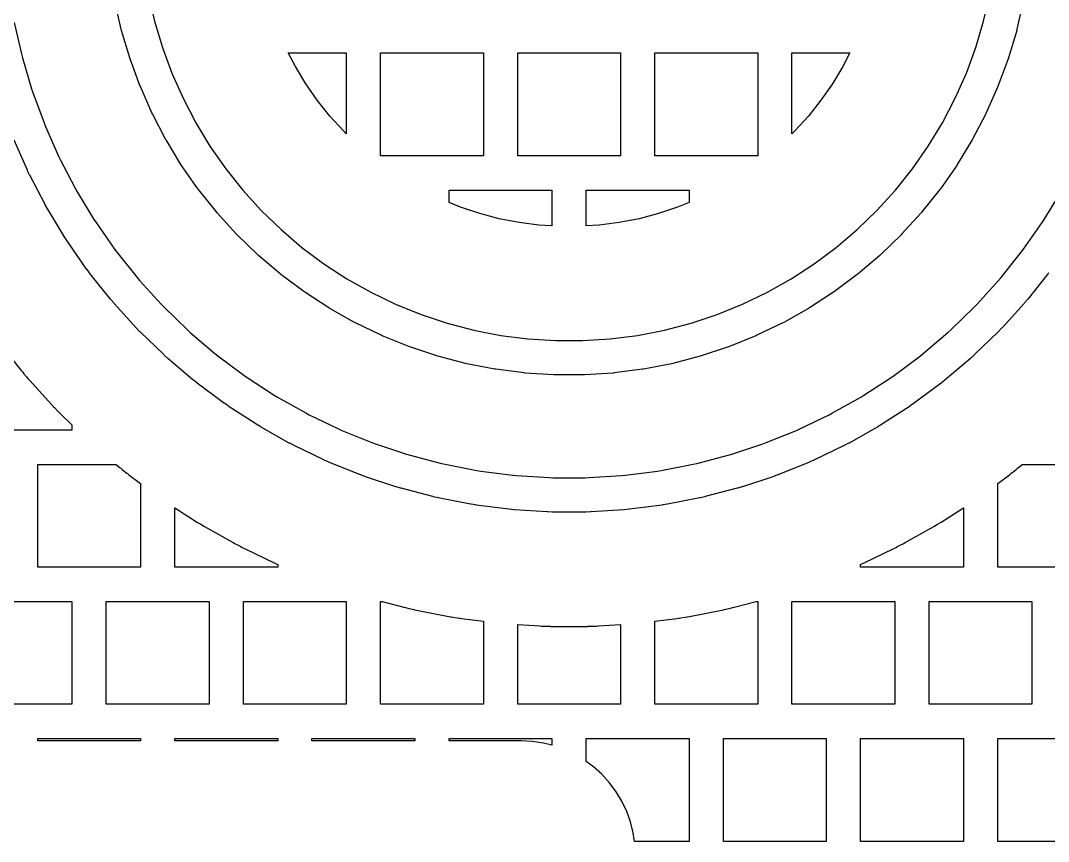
# Model space of a CAD drawing. Header units: metres. Extents: x 32 to 1978, y 32 to 1968.
# Drawn here: x 1010 to 1159.9, y 272.5 to 392.2 of the extents above; entities that cross this region are included whole.
import ezdxf

# ---------------------------------------------------------------- set-up
doc = ezdxf.new("R2010")
doc.units = ezdxf.units.M

msp = doc.modelspace()

# ---------------------------------------------------------------- linework, layer by layer
for points in [[(1028.66, 396.05), (1029.55, 392.15), (1030.69, 388.31), (1032.07, 384.55), (1033.7, 380.89), (1035.55, 377.33), (1037.62, 373.91), (1039.92, 370.62), (1042.41, 367.49), (1045.11, 364.52), (1047.99, 361.74), (1051.04, 359.14), (1054.25, 356.74), (1057.6, 354.56), (1061.09, 352.59), (1064.7, 350.86), (1068.42, 349.35), (1072.22, 348.09), (1076.09, 347.07), (1080.03, 346.31), (1084, 345.8), (1088, 345.54), (1092, 345.54), (1096, 345.8), (1099.97, 346.31), (1103.91, 347.07), (1107.78, 348.09), (1111.58, 349.35), (1115.3, 350.86), (1118.91, 352.59), (1122.4, 354.56), (1125.75, 356.74), (1128.96, 359.14), (1132.01, 361.74), (1134.89, 364.52), (1137.59, 367.49), (1140.08, 370.62), (1142.38, 373.91), (1144.45, 377.33), (1146.3, 380.89), (1147.93, 384.55), (1149.31, 388.31), (1150.45, 392.15), (1151.34, 396.05)], [(1156.23, 395.02), (1155.31, 390.96), (1155.27, 390.8), (1154.08, 386.81), (1154.03, 386.66), (1152.59, 382.75), (1152.53, 382.6), (1150.84, 378.79), (1150.77, 378.64), (1148.85, 374.95), (1148.77, 374.81), (1146.61, 371.25), (1146.52, 371.11), (1144.14, 367.7), (1144.04, 367.57), (1141.44, 364.31), (1141.34, 364.19), (1138.54, 361.1), (1138.43, 360.99), (1135.44, 358.09), (1135.32, 357.98), (1132.14, 355.28), (1132.02, 355.18), (1128.68, 352.69), (1128.55, 352.6), (1125.06, 350.32), (1124.92, 350.24), (1121.29, 348.2), (1121.15, 348.12), (1117.39, 346.32), (1117.25, 346.25), (1113.39, 344.69), (1113.23, 344.63), (1109.28, 343.32), (1109.13, 343.27), (1105.1, 342.22), (1104.94, 342.18), (1100.85, 341.38), (1100.69, 341.36), (1096.56, 340.83), (1096.4, 340.81), (1092.24, 340.54), (1092.08, 340.54), (1087.92, 340.54), (1087.76, 340.54), (1083.6, 340.81), (1083.44, 340.83), (1079.31, 341.36), (1079.15, 341.38), (1075.06, 342.18), (1074.9, 342.22), (1070.87, 343.27), (1070.72, 343.32), (1066.77, 344.63), (1066.61, 344.69), (1062.75, 346.25), (1062.61, 346.32), (1058.85, 348.12), (1058.71, 348.2), (1055.08, 350.24), (1054.94, 350.32), (1051.45, 352.6), (1051.32, 352.69), (1047.98, 355.18), (1047.86, 355.28), (1044.68, 357.98), (1044.56, 358.09), (1041.57, 360.99), (1041.46, 361.1), (1038.66, 364.19), (1038.56, 364.31), (1035.96, 367.57), (1035.86, 367.7), (1033.48, 371.11), (1033.39, 371.25), (1031.23, 374.81), (1031.15, 374.95), (1029.23, 378.64), (1029.16, 378.79), (1027.47, 382.6), (1027.41, 382.75), (1025.97, 386.66), (1025.92, 386.81), (1024.73, 390.8), (1024.69, 390.96), (1023.77, 395.02)], [(1009.08, 391.96), (1010.13, 387.35), (1010.27, 386.8), (1011.62, 382.27), (1011.8, 381.74), (1013.43, 377.3), (1013.64, 376.78), (1015.55, 372.46), (1015.8, 371.95), (1017.98, 367.76), (1018.26, 367.27), (1020.71, 363.23), (1021.02, 362.76), (1023.72, 358.88), (1024.06, 358.43), (1027, 354.74), (1027.37, 354.31), (1030.54, 350.81), (1030.93, 350.41), (1034.33, 347.12), (1034.75, 346.74), (1038.35, 343.68), (1038.78, 343.33), (1042.57, 340.5), (1043.03, 340.18), (1047, 337.6), (1047.48, 337.31), (1051.59, 334.99), (1052.09, 334.73), (1056.35, 332.68), (1056.86, 332.45), (1061.25, 330.68), (1061.77, 330.48), (1066.26, 328.99), (1066.8, 328.84), (1071.37, 327.64), (1071.92, 327.51), (1076.56, 326.61), (1077.11, 326.52), (1081.8, 325.91), (1082.36, 325.86), (1087.08, 325.56), (1087.64, 325.54), (1092.36, 325.54), (1092.92, 325.56), (1097.64, 325.86), (1098.2, 325.91), (1102.89, 326.52), (1103.44, 326.61), (1108.08, 327.51), (1108.63, 327.64), (1113.2, 328.84), (1113.74, 328.99), (1118.23, 330.48), (1118.75, 330.68), (1123.14, 332.45), (1123.65, 332.68), (1127.91, 334.73), (1128.41, 334.99), (1132.52, 337.31), (1133, 337.6), (1136.97, 340.18), (1137.43, 340.5), (1141.22, 343.33), (1141.65, 343.68), (1145.25, 346.74), (1145.67, 347.12), (1149.07, 350.41), (1149.46, 350.81), (1152.63, 354.31), (1153, 354.74), (1155.94, 358.43), (1156.28, 358.88), (1158.98, 362.76), (1159.29, 363.23), (1161.74, 367.27)], [(1049.04, 387.5), (1057.5, 387.5), (1057.5, 375.72), (1057.09, 376.12), (1055.11, 378.3), (1053.28, 380.6), (1051.6, 383), (1050.08, 385.52), (1049.04, 387.5), (1049.04, 387.5)], [(1062.5, 372.5), (1062.5, 387.5), (1077.5, 387.5), (1077.5, 372.5), (1062.5, 372.5), (1062.5, 372.5)], [(1082.5, 372.5), (1082.5, 387.5), (1097.5, 387.5), (1097.5, 372.5), (1082.5, 372.5), (1082.5, 372.5)], [(1102.5, 372.5), (1102.5, 387.5), (1117.5, 387.5), (1117.5, 372.5), (1102.5, 372.5), (1102.5, 372.5)], [(1122.5, 375.72), (1122.5, 387.5), (1130.96, 387.5), (1129.92, 385.52), (1128.4, 383), (1126.72, 380.6), (1124.89, 378.3), (1122.91, 376.12), (1122.5, 375.72), (1122.5, 375.72)], [(1159.93, 355.41), (1159.88, 355.35), (1156.88, 351.59), (1156.83, 351.53), (1156.41, 351.04), (1156.36, 350.98), (1153.13, 347.42), (1153.07, 347.36), (1152.63, 346.9), (1152.57, 346.84), (1149.12, 343.5), (1149.06, 343.44), (1148.59, 343.01), (1148.53, 342.96), (1144.86, 339.84), (1144.8, 339.79), (1144.3, 339.39), (1144.24, 339.34), (1140.39, 336.47), (1140.32, 336.42), (1139.79, 336.06), (1139.73, 336.01), (1135.7, 333.39), (1135.63, 333.35), (1135.08, 333.01), (1135.01, 332.97), (1130.82, 330.61), (1130.75, 330.58), (1130.19, 330.28), (1130.11, 330.24), (1125.78, 328.16), (1125.71, 328.12), (1125.12, 327.86), (1125.05, 327.83), (1120.59, 326.03), (1120.52, 326), (1119.92, 325.78), (1119.84, 325.75), (1115.28, 324.24), (1115.2, 324.21), (1114.59, 324.03), (1114.51, 324.01), (1109.86, 322.79), (1109.78, 322.77), (1109.16, 322.63), (1109.08, 322.61), (1104.36, 321.69), (1104.28, 321.68), (1103.65, 321.58), (1103.57, 321.56), (1098.8, 320.95), (1098.72, 320.94), (1098.08, 320.88), (1098, 320.87), (1093.2, 320.56), (1093.12, 320.56), (1092.48, 320.54), (1092.4, 320.54), (1087.6, 320.54), (1087.52, 320.54), (1086.88, 320.56), (1086.8, 320.56), (1082, 320.87), (1081.92, 320.88), (1081.28, 320.94), (1081.2, 320.95), (1076.43, 321.56), (1076.35, 321.58), (1075.72, 321.68), (1075.64, 321.69), (1070.92, 322.61), (1070.84, 322.63), (1070.22, 322.77), (1070.14, 322.79), (1065.49, 324.01), (1065.41, 324.03), (1064.8, 324.21), (1064.72, 324.24), (1060.16, 325.75), (1060.08, 325.78), (1059.48, 326), (1059.41, 326.03), (1054.95, 327.83), (1054.88, 327.86), (1054.29, 328.12), (1054.22, 328.16), (1049.89, 330.24), (1049.81, 330.28), (1049.25, 330.58), (1049.18, 330.61), (1044.99, 332.97), (1044.92, 333.01), (1044.37, 333.35), (1044.3, 333.39), (1040.27, 336.01), (1040.21, 336.06), (1039.68, 336.42), (1039.61, 336.47), (1035.76, 339.34), (1035.7, 339.39), (1035.2, 339.79), (1035.14, 339.84), (1031.47, 342.96), (1031.41, 343.01), (1030.94, 343.44), (1030.88, 343.5), (1027.43, 346.84), (1027.37, 346.9), (1026.93, 347.36), (1026.87, 347.42), (1023.64, 350.98), (1023.59, 351.04), (1023.17, 351.53), (1023.12, 351.59), (1020.12, 355.35), (1020.07, 355.41), (1019.69, 355.93), (1019.64, 355.99), (1016.89, 359.93), (1016.85, 360), (1016.5, 360.54), (1016.45, 360.6), (1013.96, 364.72), (1013.92, 364.79), (1013.61, 365.34), (1013.57, 365.41), (1011.34, 369.68), (1011.31, 369.75), (1011.03, 370.33), (1011, 370.4), (1009.05, 374.8)], [(1072.5, 365.68), (1072.5, 367.5), (1087.5, 367.5), (1087.5, 362.27), (1085.6, 362.39), (1082.69, 362.77), (1079.8, 363.33), (1076.96, 364.08), (1074.18, 365), (1072.5, 365.68), (1072.5, 365.68)], [(1092.5, 362.27), (1092.5, 367.5), (1107.5, 367.5), (1107.5, 365.68), (1105.82, 365), (1103.04, 364.08), (1100.2, 363.33), (1097.31, 362.77), (1094.4, 362.39), (1092.5, 362.27), (1092.5, 362.27)], [(1007.09, 344.96), (1010.09, 341.2), (1010.26, 340.99), (1010.31, 340.93), (1010.48, 340.72), (1010.89, 340.24), (1011.07, 340.03), (1011.12, 339.97), (1011.3, 339.77), (1014.53, 336.22), (1014.71, 336.02), (1014.77, 335.96), (1014.95, 335.77), (1015.4, 335.31), (1015.59, 335.12), (1015.64, 335.06), (1015.83, 334.87), (1017.5, 333.26), (1017.5, 332.5), (1002.5, 332.5)], [(1012.5, 312.5), (1012.5, 327.5), (1023.92, 327.5), (1024.33, 327.15), (1024.54, 326.98), (1024.6, 326.93), (1024.81, 326.76), (1025.31, 326.36), (1025.52, 326.2), (1025.58, 326.15), (1025.79, 325.99), (1027.5, 324.71), (1027.5, 312.5), (1012.5, 312.5), (1012.5, 312.5)], [(1012.5, 312.5), (1012.5, 327.5), (1023.92, 327.5), (1024.33, 327.15), (1024.54, 326.98), (1024.6, 326.93), (1024.81, 326.76), (1025.31, 326.36), (1025.52, 326.2), (1025.58, 326.15), (1025.79, 325.99), (1027.5, 324.71), (1027.5, 312.5), (1012.5, 312.5), (1012.5, 312.5)], [(1012.5, 312.5), (1012.5, 327.5), (1023.92, 327.5), (1024.33, 327.15), (1024.54, 326.98), (1024.6, 326.93), (1024.81, 326.76), (1025.31, 326.36), (1025.52, 326.2), (1025.58, 326.15), (1025.79, 325.99), (1027.5, 324.71), (1027.5, 312.5), (1012.5, 312.5), (1012.5, 312.5)], [(1012.5, 312.5), (1012.5, 327.5), (1023.92, 327.5), (1024.33, 327.15), (1024.54, 326.98), (1024.6, 326.93), (1024.81, 326.76), (1025.31, 326.36), (1025.52, 326.2), (1025.58, 326.15), (1025.79, 325.99), (1027.5, 324.71), (1027.5, 312.5), (1012.5, 312.5), (1012.5, 312.5)], [(1012.5, 312.5), (1012.5, 327.5), (1023.92, 327.5), (1024.33, 327.15), (1024.54, 326.98), (1024.6, 326.93), (1024.81, 326.76), (1025.31, 326.36), (1025.52, 326.2), (1025.58, 326.15), (1025.79, 325.99), (1027.5, 324.71), (1027.5, 312.5), (1012.5, 312.5), (1012.5, 312.5)], [(1012.5, 312.5), (1012.5, 327.5), (1023.92, 327.5), (1024.33, 327.15), (1024.54, 326.98), (1024.6, 326.93), (1024.81, 326.76), (1025.31, 326.36), (1025.52, 326.2), (1025.58, 326.15), (1025.79, 325.99), (1027.5, 324.71), (1027.5, 312.5), (1012.5, 312.5), (1012.5, 312.5)], [(1012.5, 312.5), (1012.5, 327.5), (1023.92, 327.5), (1024.33, 327.15), (1024.54, 326.98), (1024.6, 326.93), (1024.81, 326.76), (1025.31, 326.36), (1025.52, 326.2), (1025.58, 326.15), (1025.79, 325.99), (1027.5, 324.71), (1027.5, 312.5), (1012.5, 312.5), (1012.5, 312.5)], [(1012.5, 312.5), (1012.5, 327.5), (1023.92, 327.5), (1024.33, 327.15), (1024.54, 326.98), (1024.6, 326.93), (1024.81, 326.76), (1025.31, 326.36), (1025.52, 326.2), (1025.58, 326.15), (1025.79, 325.99), (1027.5, 324.71), (1027.5, 312.5), (1012.5, 312.5), (1012.5, 312.5)], [(1012.5, 312.5), (1012.5, 327.5), (1023.92, 327.5), (1024.33, 327.15), (1024.54, 326.98), (1024.6, 326.93), (1024.81, 326.76), (1025.31, 326.36), (1025.52, 326.2), (1025.58, 326.15), (1025.79, 325.99), (1027.5, 324.71), (1027.5, 312.5), (1012.5, 312.5), (1012.5, 312.5)], [(1012.5, 312.5), (1012.5, 327.5), (1023.92, 327.5), (1024.33, 327.15), (1024.54, 326.98), (1024.6, 326.93), (1024.81, 326.76), (1025.31, 326.36), (1025.52, 326.2), (1025.58, 326.15), (1025.79, 325.99), (1027.5, 324.71), (1027.5, 312.5), (1012.5, 312.5), (1012.5, 312.5)], [(1012.5, 312.5), (1012.5, 327.5), (1023.92, 327.5), (1024.33, 327.15), (1024.54, 326.98), (1024.6, 326.93), (1024.81, 326.76), (1025.31, 326.36), (1025.52, 326.2), (1025.58, 326.15), (1025.79, 325.99), (1027.5, 324.71), (1027.5, 312.5), (1012.5, 312.5), (1012.5, 312.5)], [(1012.5, 312.5), (1012.5, 327.5), (1023.92, 327.5), (1024.33, 327.15), (1024.54, 326.98), (1024.6, 326.93), (1024.81, 326.76), (1025.31, 326.36), (1025.52, 326.2), (1025.58, 326.15), (1025.79, 325.99), (1027.5, 324.71), (1027.5, 312.5), (1012.5, 312.5), (1012.5, 312.5)], [(1012.5, 312.5), (1012.5, 327.5), (1023.92, 327.5), (1024.33, 327.15), (1024.54, 326.98), (1024.6, 326.93), (1024.81, 326.76), (1025.31, 326.36), (1025.52, 326.2), (1025.58, 326.15), (1025.79, 325.99), (1027.5, 324.71), (1027.5, 312.5), (1012.5, 312.5), (1012.5, 312.5)], [(1012.5, 312.5), (1012.5, 327.5), (1023.92, 327.5), (1024.33, 327.15), (1024.54, 326.98), (1024.6, 326.93), (1024.81, 326.76), (1025.31, 326.36), (1025.52, 326.2), (1025.58, 326.15), (1025.79, 325.99), (1027.5, 324.71), (1027.5, 312.5), (1012.5, 312.5), (1012.5, 312.5)], [(1012.5, 312.5), (1012.5, 327.5), (1023.92, 327.5), (1024.33, 327.15), (1024.54, 326.98), (1024.6, 326.93), (1024.81, 326.76), (1025.31, 326.36), (1025.52, 326.2), (1025.58, 326.15), (1025.79, 325.99), (1027.5, 324.71), (1027.5, 312.5), (1012.5, 312.5), (1012.5, 312.5)], [(1012.5, 312.5), (1012.5, 327.5), (1023.92, 327.5), (1024.33, 327.15), (1024.54, 326.98), (1024.6, 326.93), (1024.81, 326.76), (1025.31, 326.36), (1025.52, 326.2), (1025.58, 326.15), (1025.79, 325.99), (1027.5, 324.71), (1027.5, 312.5), (1012.5, 312.5), (1012.5, 312.5)], [(1012.5, 312.5), (1012.5, 327.5), (1023.92, 327.5), (1024.33, 327.15), (1024.54, 326.98), (1024.6, 326.93), (1024.81, 326.76), (1025.31, 326.36), (1025.52, 326.2), (1025.58, 326.15), (1025.79, 325.99), (1027.5, 324.71), (1027.5, 312.5), (1012.5, 312.5), (1012.5, 312.5)], [(1012.5, 312.5), (1012.5, 327.5), (1023.92, 327.5), (1024.33, 327.15), (1024.54, 326.98), (1024.6, 326.93), (1024.81, 326.76), (1025.31, 326.36), (1025.52, 326.2), (1025.58, 326.15), (1025.79, 325.99), (1027.5, 324.71), (1027.5, 312.5), (1012.5, 312.5), (1012.5, 312.5)], [(1012.5, 312.5), (1012.5, 327.5), (1023.92, 327.5), (1024.33, 327.15), (1024.54, 326.98), (1024.6, 326.93), (1024.81, 326.76), (1025.31, 326.36), (1025.52, 326.2), (1025.58, 326.15), (1025.79, 325.99), (1027.5, 324.71), (1027.5, 312.5), (1012.5, 312.5), (1012.5, 312.5)], [(1012.5, 312.5), (1012.5, 327.5), (1023.92, 327.5), (1024.33, 327.15), (1024.54, 326.98), (1024.6, 326.93), (1024.81, 326.76), (1025.31, 326.36), (1025.52, 326.2), (1025.58, 326.15), (1025.79, 325.99), (1027.5, 324.71), (1027.5, 312.5), (1012.5, 312.5), (1012.5, 312.5)], [(1012.5, 312.5), (1012.5, 327.5), (1023.92, 327.5), (1024.33, 327.15), (1024.54, 326.98), (1024.6, 326.93), (1024.81, 326.76), (1025.31, 326.36), (1025.52, 326.2), (1025.58, 326.15), (1025.79, 325.99), (1027.5, 324.71), (1027.5, 312.5), (1012.5, 312.5), (1012.5, 312.5)], [(1012.5, 312.5), (1012.5, 327.5), (1023.92, 327.5), (1024.33, 327.15), (1024.54, 326.98), (1024.6, 326.93), (1024.81, 326.76), (1025.31, 326.36), (1025.52, 326.2), (1025.58, 326.15), (1025.79, 325.99), (1027.5, 324.71), (1027.5, 312.5), (1012.5, 312.5), (1012.5, 312.5)], [(1012.5, 312.5), (1012.5, 327.5), (1023.92, 327.5), (1024.33, 327.15), (1024.54, 326.98), (1024.6, 326.93), (1024.81, 326.76), (1025.31, 326.36), (1025.52, 326.2), (1025.58, 326.15), (1025.79, 325.99), (1027.5, 324.71), (1027.5, 312.5), (1012.5, 312.5), (1012.5, 312.5)], [(1012.5, 312.5), (1012.5, 327.5), (1023.92, 327.5), (1024.33, 327.15), (1024.54, 326.98), (1024.6, 326.93), (1024.81, 326.76), (1025.31, 326.36), (1025.52, 326.2), (1025.58, 326.15), (1025.79, 325.99), (1027.5, 324.71), (1027.5, 312.5), (1012.5, 312.5), (1012.5, 312.5)], [(1012.5, 312.5), (1012.5, 327.5), (1023.92, 327.5), (1024.33, 327.15), (1024.54, 326.98), (1024.6, 326.93), (1024.81, 326.76), (1025.31, 326.36), (1025.52, 326.2), (1025.58, 326.15), (1025.79, 325.99), (1027.5, 324.71), (1027.5, 312.5), (1012.5, 312.5), (1012.5, 312.5)], [(1012.5, 312.5), (1012.5, 327.5), (1023.92, 327.5), (1024.33, 327.15), (1024.54, 326.98), (1024.6, 326.93), (1024.81, 326.76), (1025.31, 326.36), (1025.52, 326.2), (1025.58, 326.15), (1025.79, 325.99), (1027.5, 324.71), (1027.5, 312.5), (1012.5, 312.5), (1012.5, 312.5)], [(1012.5, 312.5), (1012.5, 327.5), (1023.92, 327.5), (1024.33, 327.15), (1024.54, 326.98), (1024.6, 326.93), (1024.81, 326.76), (1025.31, 326.36), (1025.52, 326.2), (1025.58, 326.15), (1025.79, 325.99), (1027.5, 324.71), (1027.5, 312.5), (1012.5, 312.5), (1012.5, 312.5)], [(1012.5, 312.5), (1012.5, 327.5), (1023.92, 327.5), (1024.33, 327.15), (1024.54, 326.98), (1024.6, 326.93), (1024.81, 326.76), (1025.31, 326.36), (1025.52, 326.2), (1025.58, 326.15), (1025.79, 325.99), (1027.5, 324.71), (1027.5, 312.5), (1012.5, 312.5), (1012.5, 312.5)], [(1012.5, 312.5), (1012.5, 327.5), (1023.92, 327.5), (1024.33, 327.15), (1024.54, 326.98), (1024.6, 326.93), (1024.81, 326.76), (1025.31, 326.36), (1025.52, 326.2), (1025.58, 326.15), (1025.79, 325.99), (1027.5, 324.71), (1027.5, 312.5), (1012.5, 312.5), (1012.5, 312.5)], [(1012.5, 312.5), (1012.5, 327.5), (1023.92, 327.5), (1024.33, 327.15), (1024.54, 326.98), (1024.6, 326.93), (1024.81, 326.76), (1025.31, 326.36), (1025.52, 326.2), (1025.58, 326.15), (1025.79, 325.99), (1027.5, 324.71), (1027.5, 312.5), (1012.5, 312.5), (1012.5, 312.5)], [(1012.5, 312.5), (1012.5, 327.5), (1023.92, 327.5), (1024.33, 327.15), (1024.54, 326.98), (1024.6, 326.93), (1024.81, 326.76), (1025.31, 326.36), (1025.52, 326.2), (1025.58, 326.15), (1025.79, 325.99), (1027.5, 324.71), (1027.5, 312.5), (1012.5, 312.5), (1012.5, 312.5)], [(1012.5, 312.5), (1012.5, 327.5), (1023.92, 327.5), (1024.33, 327.15), (1024.54, 326.98), (1024.6, 326.93), (1024.81, 326.76), (1025.31, 326.36), (1025.52, 326.2), (1025.58, 326.15), (1025.79, 325.99), (1027.5, 324.71), (1027.5, 312.5), (1012.5, 312.5), (1012.5, 312.5)], [(1012.5, 312.5), (1012.5, 327.5), (1023.92, 327.5), (1024.33, 327.15), (1024.54, 326.98), (1024.6, 326.93), (1024.81, 326.76), (1025.31, 326.36), (1025.52, 326.2), (1025.58, 326.15), (1025.79, 325.99), (1027.5, 324.71), (1027.5, 312.5), (1012.5, 312.5), (1012.5, 312.5)], [(1012.5, 312.5), (1012.5, 327.5), (1023.92, 327.5), (1024.33, 327.15), (1024.54, 326.98), (1024.6, 326.93), (1024.81, 326.76), (1025.31, 326.36), (1025.52, 326.2), (1025.58, 326.15), (1025.79, 325.99), (1027.5, 324.71), (1027.5, 312.5), (1012.5, 312.5), (1012.5, 312.5)], [(1012.5, 312.5), (1012.5, 327.5), (1023.92, 327.5), (1024.33, 327.15), (1024.54, 326.98), (1024.6, 326.93), (1024.81, 326.76), (1025.31, 326.36), (1025.52, 326.2), (1025.58, 326.15), (1025.79, 325.99), (1027.5, 324.71), (1027.5, 312.5), (1012.5, 312.5), (1012.5, 312.5)], [(1012.5, 312.5), (1012.5, 327.5), (1023.92, 327.5), (1024.33, 327.15), (1024.54, 326.98), (1024.6, 326.93), (1024.81, 326.76), (1025.31, 326.36), (1025.52, 326.2), (1025.58, 326.15), (1025.79, 325.99), (1027.5, 324.71), (1027.5, 312.5), (1012.5, 312.5), (1012.5, 312.5)], [(1012.5, 312.5), (1012.5, 327.5), (1023.92, 327.5), (1024.33, 327.15), (1024.54, 326.98), (1024.6, 326.93), (1024.81, 326.76), (1025.31, 326.36), (1025.52, 326.2), (1025.58, 326.15), (1025.79, 325.99), (1027.5, 324.71), (1027.5, 312.5), (1012.5, 312.5), (1012.5, 312.5)], [(1012.5, 312.5), (1012.5, 327.5), (1023.92, 327.5), (1024.33, 327.15), (1024.54, 326.98), (1024.6, 326.93), (1024.81, 326.76), (1025.31, 326.36), (1025.52, 326.2), (1025.58, 326.15), (1025.79, 325.99), (1027.5, 324.71), (1027.5, 312.5), (1012.5, 312.5), (1012.5, 312.5)], [(1012.5, 312.5), (1012.5, 327.5), (1023.92, 327.5), (1024.33, 327.15), (1024.54, 326.98), (1024.6, 326.93), (1024.81, 326.76), (1025.31, 326.36), (1025.52, 326.2), (1025.58, 326.15), (1025.79, 325.99), (1027.5, 324.71), (1027.5, 312.5), (1012.5, 312.5), (1012.5, 312.5)], [(1012.5, 312.5), (1012.5, 327.5), (1023.92, 327.5), (1024.33, 327.15), (1024.54, 326.98), (1024.6, 326.93), (1024.81, 326.76), (1025.31, 326.36), (1025.52, 326.2), (1025.58, 326.15), (1025.79, 325.99), (1027.5, 324.71), (1027.5, 312.5), (1012.5, 312.5), (1012.5, 312.5)], [(1012.5, 312.5), (1012.5, 327.5), (1023.92, 327.5), (1024.33, 327.15), (1024.54, 326.98), (1024.6, 326.93), (1024.81, 326.76), (1025.31, 326.36), (1025.52, 326.2), (1025.58, 326.15), (1025.79, 325.99), (1027.5, 324.71), (1027.5, 312.5), (1012.5, 312.5), (1012.5, 312.5)], [(1012.5, 312.5), (1012.5, 327.5), (1023.92, 327.5), (1024.33, 327.15), (1024.54, 326.98), (1024.6, 326.93), (1024.81, 326.76), (1025.31, 326.36), (1025.52, 326.2), (1025.58, 326.15), (1025.79, 325.99), (1027.5, 324.71), (1027.5, 312.5), (1012.5, 312.5), (1012.5, 312.5)], [(1012.5, 312.5), (1012.5, 327.5), (1023.92, 327.5), (1024.33, 327.15), (1024.54, 326.98), (1024.6, 326.93), (1024.81, 326.76), (1025.31, 326.36), (1025.52, 326.2), (1025.58, 326.15), (1025.79, 325.99), (1027.5, 324.71), (1027.5, 312.5), (1012.5, 312.5), (1012.5, 312.5)], [(1012.5, 312.5), (1012.5, 327.5), (1023.92, 327.5), (1024.33, 327.15), (1024.54, 326.98), (1024.6, 326.93), (1024.81, 326.76), (1025.31, 326.36), (1025.52, 326.2), (1025.58, 326.15), (1025.79, 325.99), (1027.5, 324.71), (1027.5, 312.5), (1012.5, 312.5), (1012.5, 312.5)], [(1012.5, 312.5), (1012.5, 327.5), (1023.92, 327.5), (1024.33, 327.15), (1024.54, 326.98), (1024.6, 326.93), (1024.81, 326.76), (1025.31, 326.36), (1025.52, 326.2), (1025.58, 326.15), (1025.79, 325.99), (1027.5, 324.71), (1027.5, 312.5), (1012.5, 312.5), (1012.5, 312.5)], [(1012.5, 312.5), (1012.5, 327.5), (1023.92, 327.5), (1024.33, 327.15), (1024.54, 326.98), (1024.6, 326.93), (1024.81, 326.76), (1025.31, 326.36), (1025.52, 326.2), (1025.58, 326.15), (1025.79, 325.99), (1027.5, 324.71), (1027.5, 312.5), (1012.5, 312.5), (1012.5, 312.5)], [(1012.5, 312.5), (1012.5, 327.5), (1023.92, 327.5), (1024.33, 327.15), (1024.54, 326.98), (1024.6, 326.93), (1024.81, 326.76), (1025.31, 326.36), (1025.52, 326.2), (1025.58, 326.15), (1025.79, 325.99), (1027.5, 324.71), (1027.5, 312.5), (1012.5, 312.5), (1012.5, 312.5)], [(1012.5, 312.5), (1012.5, 327.5), (1023.92, 327.5), (1024.33, 327.15), (1024.54, 326.98), (1024.6, 326.93), (1024.81, 326.76), (1025.31, 326.36), (1025.52, 326.2), (1025.58, 326.15), (1025.79, 325.99), (1027.5, 324.71), (1027.5, 312.5), (1012.5, 312.5), (1012.5, 312.5)], [(1012.5, 312.5), (1012.5, 327.5), (1023.92, 327.5), (1024.33, 327.15), (1024.54, 326.98), (1024.6, 326.93), (1024.81, 326.76), (1025.31, 326.36), (1025.52, 326.2), (1025.58, 326.15), (1025.79, 325.99), (1027.5, 324.71), (1027.5, 312.5), (1012.5, 312.5), (1012.5, 312.5)], [(1012.5, 312.5), (1012.5, 327.5), (1023.92, 327.5), (1024.33, 327.15), (1024.54, 326.98), (1024.6, 326.93), (1024.81, 326.76), (1025.31, 326.36), (1025.52, 326.2), (1025.58, 326.15), (1025.79, 325.99), (1027.5, 324.71), (1027.5, 312.5), (1012.5, 312.5), (1012.5, 312.5)], [(1012.5, 312.5), (1012.5, 327.5), (1023.92, 327.5), (1024.33, 327.15), (1024.54, 326.98), (1024.6, 326.93), (1024.81, 326.76), (1025.31, 326.36), (1025.52, 326.2), (1025.58, 326.15), (1025.79, 325.99), (1027.5, 324.71), (1027.5, 312.5), (1012.5, 312.5), (1012.5, 312.5)], [(1012.5, 312.5), (1012.5, 327.5), (1023.92, 327.5), (1024.33, 327.15), (1024.54, 326.98), (1024.6, 326.93), (1024.81, 326.76), (1025.31, 326.36), (1025.52, 326.2), (1025.58, 326.15), (1025.79, 325.99), (1027.5, 324.71), (1027.5, 312.5), (1012.5, 312.5), (1012.5, 312.5)], [(1012.5, 312.5), (1012.5, 327.5), (1023.92, 327.5), (1024.33, 327.15), (1024.54, 326.98), (1024.6, 326.93), (1024.81, 326.76), (1025.31, 326.36), (1025.52, 326.2), (1025.58, 326.15), (1025.79, 325.99), (1027.5, 324.71), (1027.5, 312.5), (1012.5, 312.5), (1012.5, 312.5)], [(1012.5, 312.5), (1012.5, 327.5), (1023.92, 327.5), (1024.33, 327.15), (1024.54, 326.98), (1024.6, 326.93), (1024.81, 326.76), (1025.31, 326.36), (1025.52, 326.2), (1025.58, 326.15), (1025.79, 325.99), (1027.5, 324.71), (1027.5, 312.5), (1012.5, 312.5), (1012.5, 312.5)], [(1012.5, 312.5), (1012.5, 327.5), (1023.92, 327.5), (1024.33, 327.15), (1024.54, 326.98), (1024.6, 326.93), (1024.81, 326.76), (1025.31, 326.36), (1025.52, 326.2), (1025.58, 326.15), (1025.79, 325.99), (1027.5, 324.71), (1027.5, 312.5), (1012.5, 312.5), (1012.5, 312.5)], [(1012.5, 312.5), (1012.5, 327.5), (1023.92, 327.5), (1024.33, 327.15), (1024.54, 326.98), (1024.6, 326.93), (1024.81, 326.76), (1025.31, 326.36), (1025.52, 326.2), (1025.58, 326.15), (1025.79, 325.99), (1027.5, 324.71), (1027.5, 312.5), (1012.5, 312.5), (1012.5, 312.5)], [(1012.5, 312.5), (1012.5, 327.5), (1023.92, 327.5), (1024.33, 327.15), (1024.54, 326.98), (1024.6, 326.93), (1024.81, 326.76), (1025.31, 326.36), (1025.52, 326.2), (1025.58, 326.15), (1025.79, 325.99), (1027.5, 324.71), (1027.5, 312.5), (1012.5, 312.5), (1012.5, 312.5)], [(1012.5, 312.5), (1012.5, 327.5), (1023.92, 327.5), (1024.33, 327.15), (1024.54, 326.98), (1024.6, 326.93), (1024.81, 326.76), (1025.31, 326.36), (1025.52, 326.2), (1025.58, 326.15), (1025.79, 325.99), (1027.5, 324.71), (1027.5, 312.5), (1012.5, 312.5), (1012.5, 312.5)], [(1012.5, 312.5), (1012.5, 327.5), (1023.92, 327.5), (1024.33, 327.15), (1024.54, 326.98), (1024.6, 326.93), (1024.81, 326.76), (1025.31, 326.36), (1025.52, 326.2), (1025.58, 326.15), (1025.79, 325.99), (1027.5, 324.71), (1027.5, 312.5), (1012.5, 312.5), (1012.5, 312.5)], [(1012.5, 312.5), (1012.5, 327.5), (1023.92, 327.5), (1024.33, 327.15), (1024.54, 326.98), (1024.6, 326.93), (1024.81, 326.76), (1025.31, 326.36), (1025.52, 326.2), (1025.58, 326.15), (1025.79, 325.99), (1027.5, 324.71), (1027.5, 312.5), (1012.5, 312.5), (1012.5, 312.5)], [(1012.5, 312.5), (1012.5, 327.5), (1023.92, 327.5), (1024.33, 327.15), (1024.54, 326.98), (1024.6, 326.93), (1024.81, 326.76), (1025.31, 326.36), (1025.52, 326.2), (1025.58, 326.15), (1025.79, 325.99), (1027.5, 324.71), (1027.5, 312.5), (1012.5, 312.5), (1012.5, 312.5)], [(1012.5, 312.5), (1012.5, 327.5), (1023.92, 327.5), (1024.33, 327.15), (1024.54, 326.98), (1024.6, 326.93), (1024.81, 326.76), (1025.31, 326.36), (1025.52, 326.2), (1025.58, 326.15), (1025.79, 325.99), (1027.5, 324.71), (1027.5, 312.5), (1012.5, 312.5), (1012.5, 312.5)], [(1012.5, 312.5), (1012.5, 327.5), (1023.92, 327.5), (1024.33, 327.15), (1024.54, 326.98), (1024.6, 326.93), (1024.81, 326.76), (1025.31, 326.36), (1025.52, 326.2), (1025.58, 326.15), (1025.79, 325.99), (1027.5, 324.71), (1027.5, 312.5), (1012.5, 312.5), (1012.5, 312.5)], [(1012.5, 312.5), (1012.5, 327.5), (1023.92, 327.5), (1024.33, 327.15), (1024.54, 326.98), (1024.6, 326.93), (1024.81, 326.76), (1025.31, 326.36), (1025.52, 326.2), (1025.58, 326.15), (1025.79, 325.99), (1027.5, 324.71), (1027.5, 312.5), (1012.5, 312.5), (1012.5, 312.5)], [(1012.5, 312.5), (1012.5, 327.5), (1023.92, 327.5), (1024.33, 327.15), (1024.54, 326.98), (1024.6, 326.93), (1024.81, 326.76), (1025.31, 326.36), (1025.52, 326.2), (1025.58, 326.15), (1025.79, 325.99), (1027.5, 324.71), (1027.5, 312.5), (1012.5, 312.5), (1012.5, 312.5)], [(1012.5, 312.5), (1012.5, 327.5), (1023.92, 327.5), (1024.33, 327.15), (1024.54, 326.98), (1024.6, 326.93), (1024.81, 326.76), (1025.31, 326.36), (1025.52, 326.2), (1025.58, 326.15), (1025.79, 325.99), (1027.5, 324.71), (1027.5, 312.5), (1012.5, 312.5), (1012.5, 312.5)], [(1012.5, 312.5), (1012.5, 327.5), (1023.92, 327.5), (1024.33, 327.15), (1024.54, 326.98), (1024.6, 326.93), (1024.81, 326.76), (1025.31, 326.36), (1025.52, 326.2), (1025.58, 326.15), (1025.79, 325.99), (1027.5, 324.71), (1027.5, 312.5), (1012.5, 312.5), (1012.5, 312.5)], [(1012.5, 312.5), (1012.5, 327.5), (1023.92, 327.5), (1024.33, 327.15), (1024.54, 326.98), (1024.6, 326.93), (1024.81, 326.76), (1025.31, 326.36), (1025.52, 326.2), (1025.58, 326.15), (1025.79, 325.99), (1027.5, 324.71), (1027.5, 312.5), (1012.5, 312.5), (1012.5, 312.5)], [(1012.5, 312.5), (1012.5, 327.5), (1023.92, 327.5), (1024.33, 327.15), (1024.54, 326.98), (1024.6, 326.93), (1024.81, 326.76), (1025.31, 326.36), (1025.52, 326.2), (1025.58, 326.15), (1025.79, 325.99), (1027.5, 324.71), (1027.5, 312.5), (1012.5, 312.5), (1012.5, 312.5)], [(1012.5, 312.5), (1012.5, 327.5), (1023.92, 327.5), (1024.33, 327.15), (1024.54, 326.98), (1024.6, 326.93), (1024.81, 326.76), (1025.31, 326.36), (1025.52, 326.2), (1025.58, 326.15), (1025.79, 325.99), (1027.5, 324.71), (1027.5, 312.5), (1012.5, 312.5), (1012.5, 312.5)], [(1012.5, 312.5), (1012.5, 327.5), (1023.92, 327.5), (1024.33, 327.15), (1024.54, 326.98), (1024.6, 326.93), (1024.81, 326.76), (1025.31, 326.36), (1025.52, 326.2), (1025.58, 326.15), (1025.79, 325.99), (1027.5, 324.71), (1027.5, 312.5), (1012.5, 312.5), (1012.5, 312.5)], [(1012.5, 312.5), (1012.5, 327.5), (1023.92, 327.5), (1024.33, 327.15), (1024.54, 326.98), (1024.6, 326.93), (1024.81, 326.76), (1025.31, 326.36), (1025.52, 326.2), (1025.58, 326.15), (1025.79, 325.99), (1027.5, 324.71), (1027.5, 312.5), (1012.5, 312.5), (1012.5, 312.5)], [(1012.5, 312.5), (1012.5, 327.5), (1023.92, 327.5), (1024.33, 327.15), (1024.54, 326.98), (1024.6, 326.93), (1024.81, 326.76), (1025.31, 326.36), (1025.52, 326.2), (1025.58, 326.15), (1025.79, 325.99), (1027.5, 324.71), (1027.5, 312.5), (1012.5, 312.5), (1012.5, 312.5)], [(1012.5, 312.5), (1012.5, 327.5), (1023.92, 327.5), (1024.33, 327.15), (1024.54, 326.98), (1024.6, 326.93), (1024.81, 326.76), (1025.31, 326.36), (1025.52, 326.2), (1025.58, 326.15), (1025.79, 325.99), (1027.5, 324.71), (1027.5, 312.5), (1012.5, 312.5), (1012.5, 312.5)], [(1012.5, 312.5), (1012.5, 327.5), (1023.92, 327.5), (1024.33, 327.15), (1024.54, 326.98), (1024.6, 326.93), (1024.81, 326.76), (1025.31, 326.36), (1025.52, 326.2), (1025.58, 326.15), (1025.79, 325.99), (1027.5, 324.71), (1027.5, 312.5), (1012.5, 312.5), (1012.5, 312.5)], [(1012.5, 312.5), (1012.5, 327.5), (1023.92, 327.5), (1024.33, 327.15), (1024.54, 326.98), (1024.6, 326.93), (1024.81, 326.76), (1025.31, 326.36), (1025.52, 326.2), (1025.58, 326.15), (1025.79, 325.99), (1027.5, 324.71), (1027.5, 312.5), (1012.5, 312.5), (1012.5, 312.5)], [(1012.5, 312.5), (1012.5, 327.5), (1023.92, 327.5), (1024.33, 327.15), (1024.54, 326.98), (1024.6, 326.93), (1024.81, 326.76), (1025.31, 326.36), (1025.52, 326.2), (1025.58, 326.15), (1025.79, 325.99), (1027.5, 324.71), (1027.5, 312.5), (1012.5, 312.5), (1012.5, 312.5)], [(1012.5, 312.5), (1012.5, 327.5), (1023.92, 327.5), (1024.33, 327.15), (1024.54, 326.98), (1024.6, 326.93), (1024.81, 326.76), (1025.31, 326.36), (1025.52, 326.2), (1025.58, 326.15), (1025.79, 325.99), (1027.5, 324.71), (1027.5, 312.5), (1012.5, 312.5), (1012.5, 312.5)], [(1012.5, 312.5), (1012.5, 327.5), (1023.92, 327.5), (1024.33, 327.15), (1024.54, 326.98), (1024.6, 326.93), (1024.81, 326.76), (1025.31, 326.36), (1025.52, 326.2), (1025.58, 326.15), (1025.79, 325.99), (1027.5, 324.71), (1027.5, 312.5), (1012.5, 312.5), (1012.5, 312.5)], [(1012.5, 312.5), (1012.5, 327.5), (1023.92, 327.5), (1024.33, 327.15), (1024.54, 326.98), (1024.6, 326.93), (1024.81, 326.76), (1025.31, 326.36), (1025.52, 326.2), (1025.58, 326.15), (1025.79, 325.99), (1027.5, 324.71), (1027.5, 312.5), (1012.5, 312.5), (1012.5, 312.5)], [(1012.5, 312.5), (1012.5, 327.5), (1023.92, 327.5), (1024.33, 327.15), (1024.54, 326.98), (1024.6, 326.93), (1024.81, 326.76), (1025.31, 326.36), (1025.52, 326.2), (1025.58, 326.15), (1025.79, 325.99), (1027.5, 324.71), (1027.5, 312.5), (1012.5, 312.5), (1012.5, 312.5)], [(1152.5, 312.5), (1152.5, 324.71), (1154.21, 325.99), (1154.42, 326.15), (1154.48, 326.2), (1154.69, 326.36), (1155.19, 326.76), (1155.4, 326.93), (1155.46, 326.98), (1155.67, 327.15), (1156.08, 327.5), (1167.5, 327.5), (1167.5, 312.5), (1152.5, 312.5), (1152.5, 312.5)], [(1032.5, 312.5), (1032.5, 321.18), (1035.21, 319.42), (1035.43, 319.28), (1035.5, 319.23), (1035.73, 319.09), (1036.28, 318.76), (1036.51, 318.62), (1036.58, 318.58), (1036.81, 318.45), (1041, 316.09), (1041.23, 315.96), (1041.3, 315.92), (1041.54, 315.8), (1042.11, 315.5), (1042.34, 315.38), (1042.41, 315.34), (1042.65, 315.23), (1046.99, 313.14), (1047.23, 313.03), (1047.3, 312.99), (1047.5, 312.9), (1047.5, 312.5), (1032.5, 312.5), (1032.5, 312.5)], [(1032.5, 312.5), (1032.5, 321.18), (1035.21, 319.42), (1035.43, 319.28), (1035.5, 319.23), (1035.73, 319.09), (1036.28, 318.76), (1036.51, 318.62), (1036.58, 318.58), (1036.81, 318.45), (1041, 316.09), (1041.23, 315.96), (1041.3, 315.92), (1041.54, 315.8), (1042.11, 315.5), (1042.34, 315.38), (1042.41, 315.34), (1042.65, 315.23), (1046.99, 313.14), (1047.23, 313.03), (1047.3, 312.99), (1047.5, 312.9), (1047.5, 312.5), (1032.5, 312.5), (1032.5, 312.5)], [(1032.5, 312.5), (1032.5, 321.18), (1035.21, 319.42), (1035.43, 319.28), (1035.5, 319.23), (1035.73, 319.09), (1036.28, 318.76), (1036.51, 318.62), (1036.58, 318.58), (1036.81, 318.45), (1041, 316.09), (1041.23, 315.96), (1041.3, 315.92), (1041.54, 315.8), (1042.11, 315.5), (1042.34, 315.38), (1042.41, 315.34), (1042.65, 315.23), (1046.99, 313.14), (1047.23, 313.03), (1047.3, 312.99), (1047.5, 312.9), (1047.5, 312.5), (1032.5, 312.5), (1032.5, 312.5)], [(1132.5, 312.5), (1132.5, 312.9), (1132.7, 312.99), (1132.77, 313.03), (1133.01, 313.14), (1137.35, 315.23), (1137.59, 315.34), (1137.66, 315.38), (1137.89, 315.5), (1138.46, 315.8), (1138.7, 315.92), (1138.77, 315.96), (1139, 316.09), (1143.19, 318.45), (1143.42, 318.58), (1143.49, 318.62), (1143.72, 318.76), (1144.27, 319.09), (1144.5, 319.23), (1144.57, 319.28), (1144.79, 319.42), (1147.5, 321.18), (1147.5, 312.5), (1132.5, 312.5), (1132.5, 312.5)], [(1132.5, 312.5), (1132.5, 312.9), (1132.7, 312.99), (1132.77, 313.03), (1133.01, 313.14), (1137.35, 315.23), (1137.59, 315.34), (1137.66, 315.38), (1137.89, 315.5), (1138.46, 315.8), (1138.7, 315.92), (1138.77, 315.96), (1139, 316.09), (1143.19, 318.45), (1143.42, 318.58), (1143.49, 318.62), (1143.72, 318.76), (1144.27, 319.09), (1144.5, 319.23), (1144.57, 319.28), (1144.79, 319.42), (1147.5, 321.18), (1147.5, 312.5), (1132.5, 312.5), (1132.5, 312.5)], [(1132.5, 312.5), (1132.5, 312.9), (1132.7, 312.99), (1132.77, 313.03), (1133.01, 313.14), (1137.35, 315.23), (1137.59, 315.34), (1137.66, 315.38), (1137.89, 315.5), (1138.46, 315.8), (1138.7, 315.92), (1138.77, 315.96), (1139, 316.09), (1143.19, 318.45), (1143.42, 318.58), (1143.49, 318.62), (1143.72, 318.76), (1144.27, 319.09), (1144.5, 319.23), (1144.57, 319.28), (1144.79, 319.42), (1147.5, 321.18), (1147.5, 312.5), (1132.5, 312.5), (1132.5, 312.5)], [(1132.5, 312.5), (1132.5, 312.9), (1132.7, 312.99), (1132.77, 313.03), (1133.01, 313.14), (1137.35, 315.23), (1137.59, 315.34), (1137.66, 315.38), (1137.89, 315.5), (1138.46, 315.8), (1138.7, 315.92), (1138.77, 315.96), (1139, 316.09), (1143.19, 318.45), (1143.42, 318.58), (1143.49, 318.62), (1143.72, 318.76), (1144.27, 319.09), (1144.5, 319.23), (1144.57, 319.28), (1144.79, 319.42), (1147.5, 321.18), (1147.5, 312.5), (1132.5, 312.5), (1132.5, 312.5)], [(1002.5, 292.5), (1002.5, 307.5), (1017.5, 307.5), (1017.5, 292.5), (1002.5, 292.5), (1002.5, 292.5)], [(1022.5, 292.5), (1022.5, 307.5), (1037.5, 307.5), (1037.5, 292.5), (1022.5, 292.5), (1022.5, 292.5)], [(1042.5, 292.5), (1042.5, 307.5), (1057.5, 307.5), (1057.5, 292.5), (1042.5, 292.5), (1042.5, 292.5)], [(1062.5, 292.5), (1062.5, 307.5), (1062.74, 307.5), (1065.91, 306.67), (1066.17, 306.6), (1066.25, 306.58), (1066.51, 306.52), (1067.13, 306.38), (1067.4, 306.32), (1067.47, 306.3), (1067.74, 306.25), (1072.45, 305.33), (1072.72, 305.28), (1072.8, 305.27), (1073.06, 305.22), (1073.69, 305.12), (1073.96, 305.08), (1074.04, 305.07), (1074.3, 305.03), (1077.5, 304.62), (1077.5, 292.5), (1062.5, 292.5), (1062.5, 292.5)], [(1062.5, 292.5), (1062.5, 307.5), (1062.74, 307.5), (1065.91, 306.67), (1066.17, 306.6), (1066.25, 306.58), (1066.51, 306.52), (1067.13, 306.38), (1067.4, 306.32), (1067.47, 306.3), (1067.74, 306.25), (1072.45, 305.33), (1072.72, 305.28), (1072.8, 305.27), (1073.06, 305.22), (1073.69, 305.12), (1073.96, 305.08), (1074.04, 305.07), (1074.3, 305.03), (1077.5, 304.62), (1077.5, 292.5), (1062.5, 292.5), (1062.5, 292.5)], [(1062.5, 292.5), (1062.5, 307.5), (1062.74, 307.5), (1065.91, 306.67), (1066.17, 306.6), (1066.25, 306.58), (1066.51, 306.52), (1067.13, 306.38), (1067.4, 306.32), (1067.47, 306.3), (1067.74, 306.25), (1072.45, 305.33), (1072.72, 305.28), (1072.8, 305.27), (1073.06, 305.22), (1073.69, 305.12), (1073.96, 305.08), (1074.04, 305.07), (1074.3, 305.03), (1077.5, 304.62), (1077.5, 292.5), (1062.5, 292.5), (1062.5, 292.5)], [(1062.5, 292.5), (1062.5, 307.5), (1062.74, 307.5), (1065.91, 306.67), (1066.17, 306.6), (1066.25, 306.58), (1066.51, 306.52), (1067.13, 306.38), (1067.4, 306.32), (1067.47, 306.3), (1067.74, 306.25), (1072.45, 305.33), (1072.72, 305.28), (1072.8, 305.27), (1073.06, 305.22), (1073.69, 305.12), (1073.96, 305.08), (1074.04, 305.07), (1074.3, 305.03), (1077.5, 304.62), (1077.5, 292.5), (1062.5, 292.5), (1062.5, 292.5)], [(1102.5, 292.5), (1102.5, 304.62), (1105.7, 305.03), (1105.96, 305.07), (1106.04, 305.08), (1106.31, 305.12), (1106.94, 305.22), (1107.2, 305.27), (1107.28, 305.28), (1107.55, 305.33), (1112.26, 306.25), (1112.53, 306.3), (1112.6, 306.32), (1112.87, 306.38), (1113.49, 306.52), (1113.75, 306.58), (1113.83, 306.6), (1114.09, 306.67), (1117.26, 307.5), (1117.5, 307.5), (1117.5, 292.5), (1102.5, 292.5), (1102.5, 292.5)], [(1102.5, 292.5), (1102.5, 304.62), (1105.7, 305.03), (1105.96, 305.07), (1106.04, 305.08), (1106.31, 305.12), (1106.94, 305.22), (1107.2, 305.27), (1107.28, 305.28), (1107.55, 305.33), (1112.26, 306.25), (1112.53, 306.3), (1112.6, 306.32), (1112.87, 306.38), (1113.49, 306.52), (1113.75, 306.58), (1113.83, 306.6), (1114.09, 306.67), (1117.26, 307.5), (1117.5, 307.5), (1117.5, 292.5), (1102.5, 292.5), (1102.5, 292.5)], [(1102.5, 292.5), (1102.5, 304.62), (1105.7, 305.03), (1105.96, 305.07), (1106.04, 305.08), (1106.31, 305.12), (1106.94, 305.22), (1107.2, 305.27), (1107.28, 305.28), (1107.55, 305.33), (1112.26, 306.25), (1112.53, 306.3), (1112.6, 306.32), (1112.87, 306.38), (1113.49, 306.52), (1113.75, 306.58), (1113.83, 306.6), (1114.09, 306.67), (1117.26, 307.5), (1117.5, 307.5), (1117.5, 292.5), (1102.5, 292.5), (1102.5, 292.5)], [(1122.5, 292.5), (1122.5, 307.5), (1137.5, 307.5), (1137.5, 292.5), (1122.5, 292.5), (1122.5, 292.5)], [(1122.5, 292.5), (1122.5, 307.5), (1137.5, 307.5), (1137.5, 292.5), (1122.5, 292.5), (1122.5, 292.5)], [(1122.5, 292.5), (1122.5, 307.5), (1137.5, 307.5), (1137.5, 292.5), (1122.5, 292.5), (1122.5, 292.5)], [(1122.5, 292.5), (1122.5, 307.5), (1137.5, 307.5), (1137.5, 292.5), (1122.5, 292.5), (1122.5, 292.5)], [(1142.5, 292.5), (1142.5, 307.5), (1157.5, 307.5), (1157.5, 292.5), (1142.5, 292.5), (1142.5, 292.5)], [(1082.5, 292.5), (1082.5, 304.14), (1085.73, 303.93), (1085.99, 303.92), (1086.07, 303.91), (1086.34, 303.9), (1086.98, 303.88), (1087.25, 303.88), (1087.33, 303.87), (1087.6, 303.87), (1092.4, 303.87), (1092.67, 303.87), (1092.75, 303.88), (1093.02, 303.88), (1093.66, 303.9), (1093.93, 303.91), (1094.01, 303.92), (1094.27, 303.93), (1097.5, 304.14), (1097.5, 292.5), (1082.5, 292.5), (1082.5, 292.5)], [(1082.5, 292.5), (1082.5, 304.14), (1085.73, 303.93), (1085.99, 303.92), (1086.07, 303.91), (1086.34, 303.9), (1086.98, 303.88), (1087.25, 303.88), (1087.33, 303.87), (1087.6, 303.87), (1092.4, 303.87), (1092.67, 303.87), (1092.75, 303.88), (1093.02, 303.88), (1093.66, 303.9), (1093.93, 303.91), (1094.01, 303.92), (1094.27, 303.93), (1097.5, 304.14), (1097.5, 292.5), (1082.5, 292.5), (1082.5, 292.5)], [(1082.5, 292.5), (1082.5, 304.14), (1085.73, 303.93), (1085.99, 303.92), (1086.07, 303.91), (1086.34, 303.9), (1086.98, 303.88), (1087.25, 303.88), (1087.33, 303.87), (1087.6, 303.87), (1092.4, 303.87), (1092.67, 303.87), (1092.75, 303.88), (1093.02, 303.88), (1093.66, 303.9), (1093.93, 303.91), (1094.01, 303.92), (1094.27, 303.93), (1097.5, 304.14), (1097.5, 292.5), (1082.5, 292.5), (1082.5, 292.5)], [(1012.5, 287.17), (1012.5, 287.5), (1027.5, 287.5), (1027.5, 287.17), (1012.5, 287.17), (1012.5, 287.17)], [(1032.5, 287.17), (1032.5, 287.5), (1047.5, 287.5), (1047.5, 287.17), (1032.5, 287.17), (1032.5, 287.17)], [(1052.5, 287.17), (1052.5, 287.5), (1067.5, 287.5), (1067.5, 287.17), (1060, 287.17), (1052.5, 287.17), (1052.5, 287.17)], [(1072.5, 287.17), (1072.5, 287.5), (1087.5, 287.5), (1087.5, 286.53), (1086.25, 286.85), (1084.63, 287.09), (1083, 287.17), (1072.5, 287.17), (1072.5, 287.17)], [(1092.5, 284.18), (1092.5, 287.5), (1107.5, 287.5), (1107.5, 272.5), (1099.53, 272.5), (1099.35, 273.75), (1098.95, 275.34), (1098.4, 276.88), (1097.7, 278.36), (1096.86, 279.76), (1095.88, 281.07), (1094.79, 282.29), (1093.57, 283.38), (1092.5, 284.18), (1092.5, 284.18)], [(1112.5, 272.5), (1112.5, 287.5), (1127.5, 287.5), (1127.5, 272.5), (1112.5, 272.5), (1112.5, 272.5)], [(1132.5, 272.5), (1132.5, 287.5), (1147.5, 287.5), (1147.5, 272.5), (1132.5, 272.5), (1132.5, 272.5)], [(1152.5, 272.5), (1152.5, 287.5), (1167.5, 287.5), (1167.5, 272.5), (1152.5, 272.5), (1152.5, 272.5)]]:
    msp.add_lwpolyline(points)

doc.saveas('drawing.dxf')
